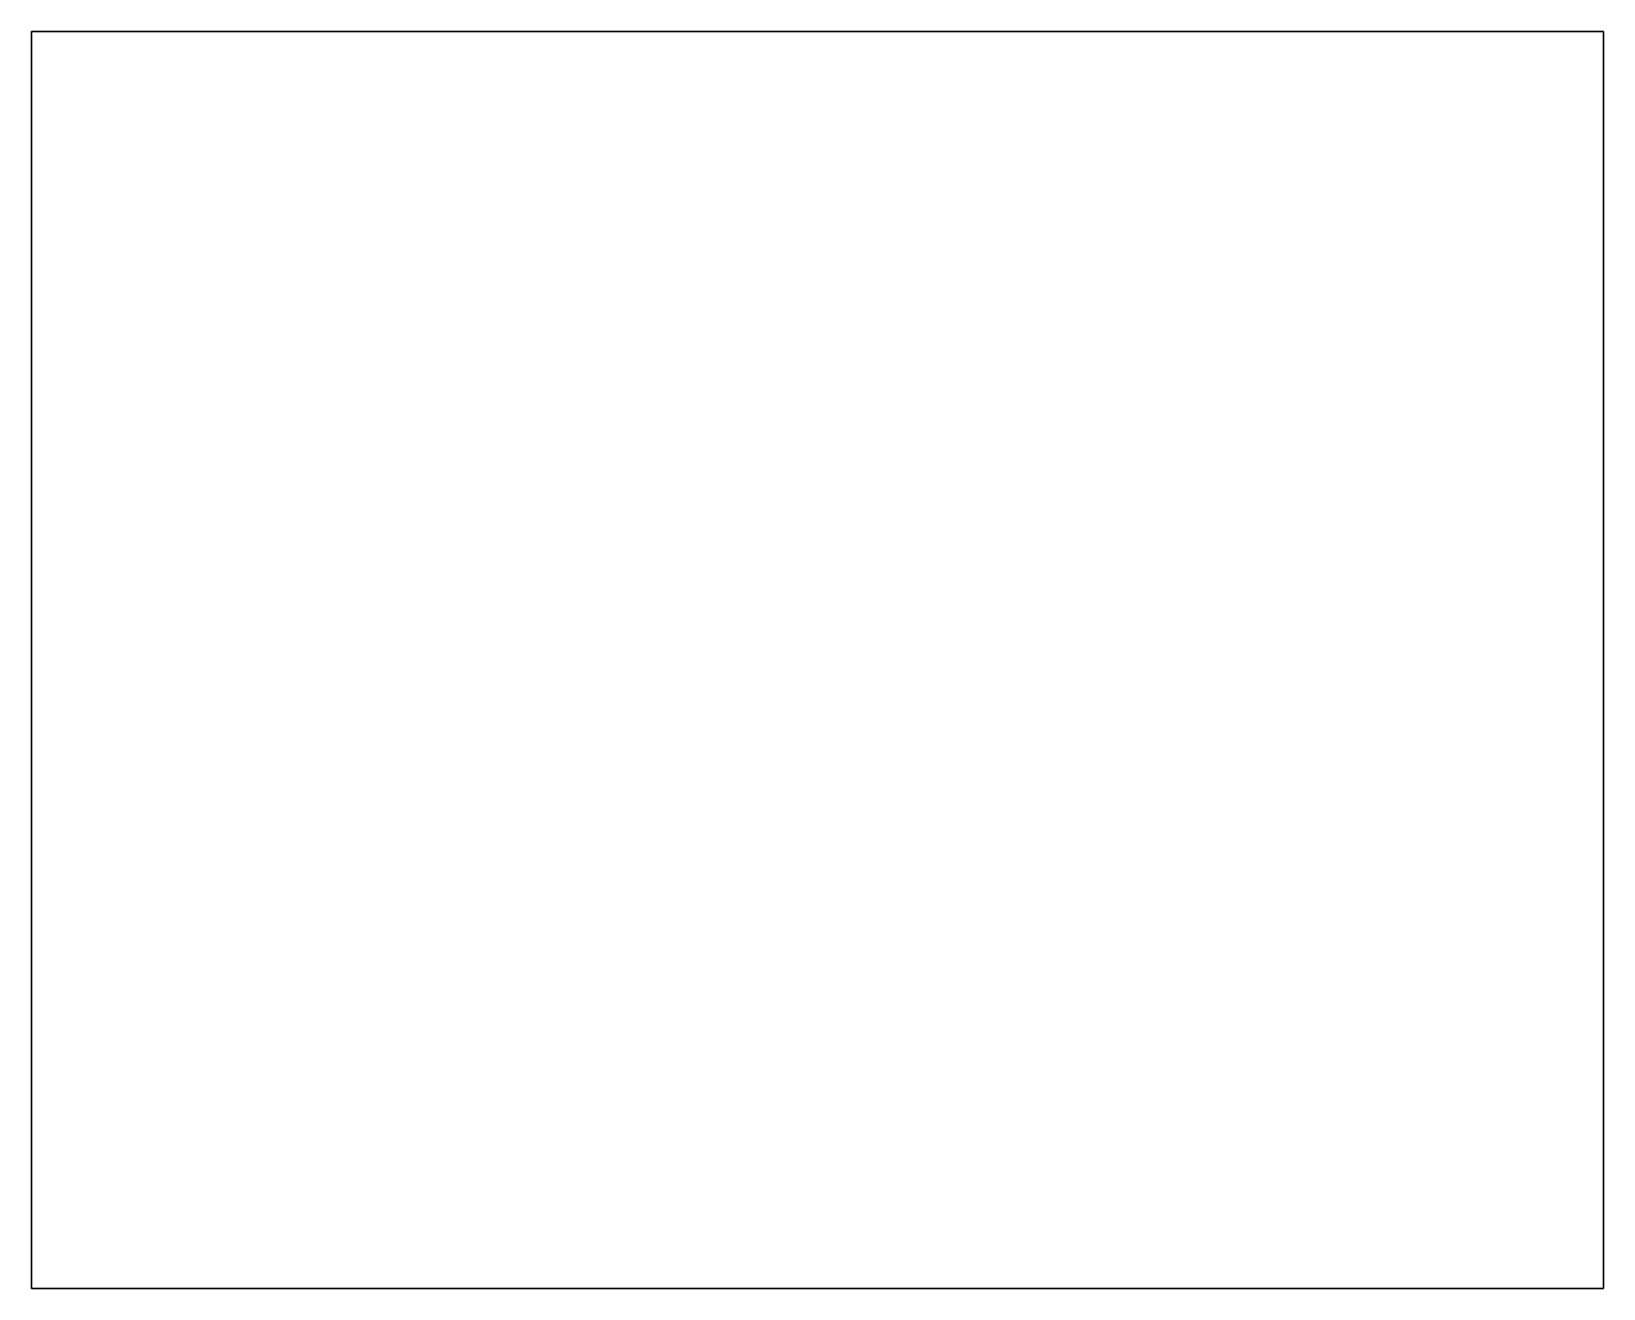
# Model space of a CAD drawing. Header units: metres. Extents: x 2 to 323, y -2 to 254.
# Drawn here: x 131.046 to 131.546, y 82.361 to 82.761 of the extents above; entities that cross this region are included whole.
import ezdxf

# ---------------------------------------------------------------- set-up
doc = ezdxf.new("R2010")
doc.units = ezdxf.units.M
doc.layers.add('REFERENCIA', color=7, linetype='Continuous')

msp = doc.modelspace()

# ---------------------------------------------------------------- linework, layer by layer
at = {"layer": 'REFERENCIA'}
for p, q in [((131.046, 82.761), (131.146, 82.761)), ((131.046, 82.761), (131.146, 82.761)), ((131.146, 82.361), (131.046, 82.361)), ((131.146, 82.361), (131.046, 82.361))]:
    msp.add_line(p, q, dxfattribs=at)
for points in [[(131.046, 82.361), (131.546, 82.361), (131.546, 82.761), (131.046, 82.761), (131.046, 82.361)], [(131.046, 82.361), (131.546, 82.361), (131.546, 82.761), (131.046, 82.761), (131.046, 82.361)], [(131.046, 82.361), (131.546, 82.361), (131.546, 82.761), (131.046, 82.761), (131.046, 82.361)], [(131.046, 82.361), (131.546, 82.361), (131.546, 82.761), (131.046, 82.761), (131.046, 82.361)], [(131.046, 82.761), (131.146, 82.761), (131.546, 82.761), (131.546, 82.361), (131.046, 82.361), (131.046, 82.761)]]:
    msp.add_lwpolyline(points, close=True, dxfattribs=at)

doc.saveas('drawing.dxf')
